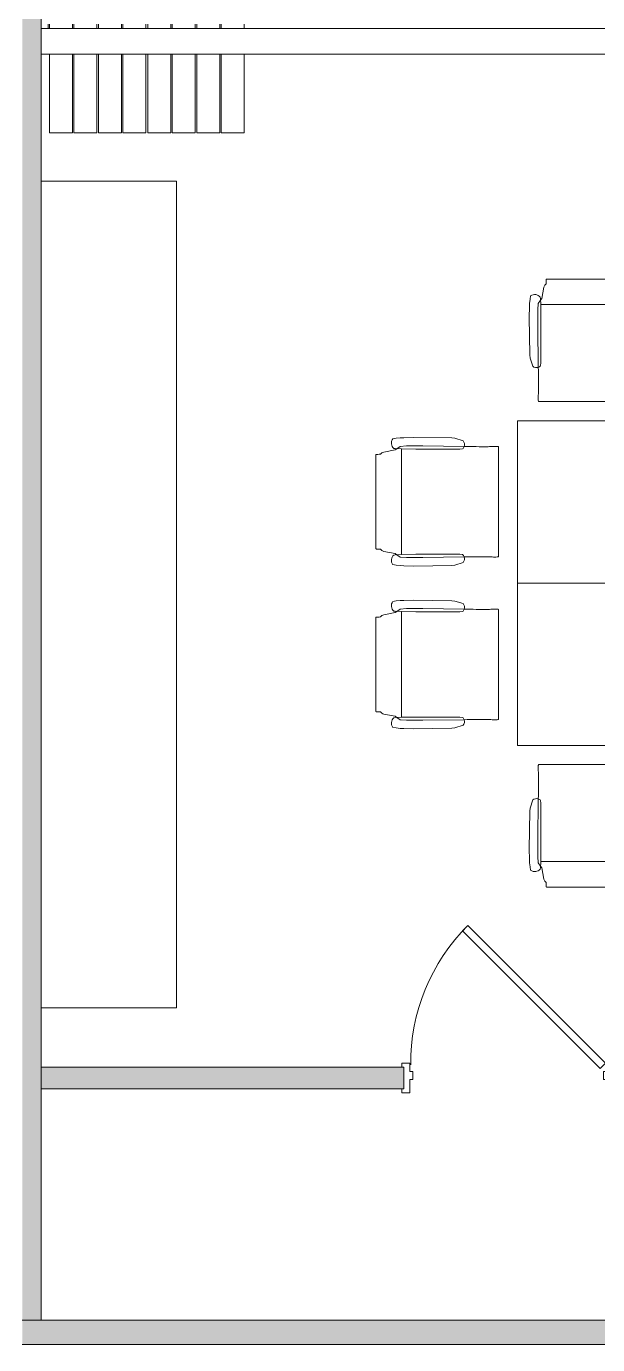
# Model space of a CAD drawing. Header units: inches. Extents: x 0 to 2535, y 0 to 2052.
# Drawn here: x 1130.3 to 1235.8, y 1301.3 to 1544.9 of the extents above; entities that cross this region are included whole.
import ezdxf

# ---------------------------------------------------------------- set-up
doc = ezdxf.new("R2010")
doc.units = ezdxf.units.IN
doc.header["$MEASUREMENT"] = 0
doc.linetypes.add('Dash', pattern=[0.25, 0.125, -0.125])
for name, color, linetype, lineweight in [('A-DETL', 90, 'Continuous', 9), ('A-DOOR', 31, 'Continuous', 13), ('A-WALL', 113, 'Continuous', 13), ('A-WALL-PATT', 111, 'Continuous', 13), ('I-FURN', 30, 'Continuous', 9), ('I-FURN-PNLS', 30, 'Continuous', 9), ('I-WALL', 2, 'Continuous', 13), ('Q-CASE', 31, 'Continuous', 9), ('Q-SPCQ', 91, 'Continuous', 9), ('Q-SPCQ-HDLN', 91, 'Continuous', 13)]:
    doc.layers.add(name, color=color, linetype=linetype, lineweight=lineweight)

# ---------------------------------------------------------------- blocks, each defined once
blk = doc.blocks.new('Door - Single - Solid Door-7504013-Level 07  POWER _ SIGNAL')
at = {"layer": 'A-DOOR', "lineweight": 9}
for p, q in [((-15.63, 2.66), (-14.13, 2.66)), ((-15.63, 1.91), (-15.63, 2.66)), ((-14.13, 2.66), (-14.13, 0.16)), ((22.12, 2.66), (23.62, 2.66)), ((22.12, 0.16), (22.12, 2.66)), ((23.62, 2.66), (23.62, 1.91)), ((-14.13, 0.16), (-13.63, 0.16)), ((-13.63, 0.16), (-13.63, -1.34)), ((21.62, 0.16), (22.12, 0.16)), ((21.62, -1.34), (21.62, 0.16)), ((-15.63, -2.84), (-15.63, -2.09)), ((-14.13, -1.34), (-14.13, -2.84)), ((-13.63, -1.34), (-14.13, -1.34)), ((22.12, -1.34), (21.62, -1.34)), ((22.12, -2.84), (22.12, -1.34)), ((23.62, -2.09), (23.62, -2.84)), ((-14.13, -2.84), (-15.63, -2.84)), ((23.62, -2.84), (22.12, -2.84))]:
    blk.add_line(p, q, dxfattribs=at)
at = {"layer": 'A-DOOR'}
for p, q in [((-13.03, -1.87), (-14.01, -2.84)), ((12.42, -27.32), (-13.03, -1.87)), ((-14.01, -2.84), (11.45, -28.29)), ((11.45, -28.29), (12.42, -27.32))]:
    blk.add_line(p, q, dxfattribs=at)
at = {"layer": 'A-DOOR', "lineweight": 9}
blk.add_arc((-14.01, -2.84), 36, 315, 0.5, dxfattribs=at)
blk = doc.blocks.new('W- Folding_Partition - Modernfold 942-7548642-Level 07  POWER _ SIGNAL')
at = {"layer": 'Q-SPCQ'}
for p, q in [((-50.75, 15.66), (-55, 15.66)), ((-55, 15.66), (-55, 1.12)), ((-50.75, 1.12), (-50.75, 15.66)), ((-46.25, 15.66), (-50.5, 15.66)), ((-50.5, 15.66), (-50.5, 1.12)), ((-46.25, 1.12), (-46.25, 15.66)), ((-41.67, 15.66), (-45.92, 15.66)), ((-45.92, 15.66), (-45.92, 1.12)), ((-41.67, 1.12), (-41.67, 15.66)), ((-37.17, 15.66), (-41.42, 15.66)), ((-41.42, 15.66), (-41.42, 1.12)), ((-37.17, 1.12), (-37.17, 15.66)), ((-32.58, 15.66), (-36.83, 15.66)), ((-36.83, 15.66), (-36.83, 1.12)), ((-32.58, 1.12), (-32.58, 15.66)), ((-28.08, 15.66), (-32.33, 15.66)), ((-32.33, 15.66), (-32.33, 1.12)), ((-28.08, 1.12), (-28.08, 15.66)), ((-23.5, 15.66), (-27.75, 15.66)), ((-27.75, 15.66), (-27.75, 1.12)), ((-23.5, 1.12), (-23.5, 15.66)), ((-19, 15.66), (-23.25, 15.66)), ((-23.25, 15.66), (-23.25, 1.12)), ((-19, 1.12), (-19, 15.66)), ((-332, 1.12), (-17.5, 1.12)), ((-17.5, 1.12), (-17.5, -3.63)), ((-17.5, -3.63), (-332, -3.63)), ((-55, -3.63), (-55, -4.38)), ((-50.75, -4.38), (-50.75, -3.63)), ((-50.5, -3.63), (-50.5, -4.38)), ((-46.25, -4.38), (-46.25, -3.63)), ((-45.92, -3.63), (-45.92, -4.38)), ((-41.67, -4.38), (-41.67, -3.63)), ((-41.42, -3.63), (-41.42, -4.38)), ((-37.17, -4.38), (-37.17, -3.63)), ((-36.83, -3.63), (-36.83, -4.38)), ((-32.58, -4.38), (-32.58, -3.63)), ((-32.33, -3.63), (-32.33, -4.38)), ((-28.08, -4.38), (-28.08, -3.63)), ((-27.75, -3.63), (-27.75, -4.38)), ((-23.5, -4.38), (-23.5, -3.63)), ((-23.25, -3.63), (-23.25, -4.38)), ((-19, -4.38), (-19, -3.63)), ((-18.75, -3.63), (-18.75, -4.38)), ((-17.5, -4.38), (-17.5, -3.63))]:
    blk.add_line(p, q, dxfattribs=at)
at = {"layer": 'Q-SPCQ-HDLN', "linetype": 'Dash', "lineweight": 9}
blk.add_line((-19, 1.12), (-330.75, 1.12), dxfattribs=at)
blk = doc.blocks.new('C-Counter Top - ADJ HEIGHT-7620474-Level 07  POWER _ SIGNAL')
at = {"layer": 'Q-CASE'}
for p, q in [((-47.26, 0), (-47.26, -25)), ((105.46, -25), (105.46, 0)), ((-47.26, -25), (105.46, -25))]:
    blk.add_line(p, q, dxfattribs=at)
blk = doc.blocks.new('F - CONF TABLE _4 RECTANGULAR-12 CHAIRS_ - F - CONF TABLE _4 RECTANGULAR-12 CHAIRS_-7550984-Level 07  POWER _ SIGNAL')
at = {"layer": 'I-FURN'}
for p, q in [((-37.25, 56.16), (-54.68, 56.16)), ((-55.14, 54.68), (-55.54, 52.61)), ((-54.99, 55.06), (-55.14, 54.68)), ((-54.74, 55.32), (-54.99, 55.06)), ((-57.77, 51.68), (-57.8, 51.03)), ((-57.7, 52.45), (-57.77, 51.68)), ((-57.59, 53.06), (-57.7, 52.45)), ((-56.18, 51.68), (-56.28, 50.52)), ((-55.77, 52.28), (-56.18, 51.68)), ((-55.79, 52.61), (-55.81, 52.84)), ((-55.73, 51.45), (-55.79, 52.61)), ((-55.54, 52.61), (-55.77, 52.28)), ((-55.68, 48.77), (-55.73, 51.45)), ((-55.73, 51.45), (-36.21, 51.45)), ((-57.8, 51.03), (-57.85, 49.17)), ((-57.85, 49.17), (-57.75, 42.17)), ((-56.28, 50.52), (-56.28, 47.52)), ((-55.68, 40.68), (-55.68, 48.77)), ((-56.28, 47.52), (-56.17, 39.85)), ((-57.75, 42.17), (-57.69, 41.58)), ((-57.69, 41.58), (-57.2, 40.08)), ((-55.74, 40.18), (-55.68, 40.68)), ((-56.14, 33.53), (-35.8, 33.53)), ((-81.68, 26.84), (-82.45, 26.77)), ((-81.03, 26.87), (-81.68, 26.84)), ((-79.17, 26.92), (-81.03, 26.87)), ((-72.17, 26.82), (-79.17, 26.92)), ((-71.58, 26.76), (-72.17, 26.82)), ((-82.61, 24.61), (-84.68, 24.21)), ((-82.45, 26.77), (-83.06, 26.66)), ((-82.84, 24.88), (-82.61, 24.86)), ((-82.61, 24.86), (-81.45, 24.79)), ((-82.28, 24.84), (-82.61, 24.61)), ((-81.68, 25.24), (-82.28, 24.84)), ((-80.52, 25.35), (-81.68, 25.24)), ((-81.45, 24.79), (-78.77, 24.75)), ((-81.45, 5.27), (-81.45, 24.79)), ((-77.52, 25.35), (-80.52, 25.35)), ((-78.77, 24.75), (-70.68, 24.75)), ((-69.85, 25.24), (-77.52, 25.35)), ((-70.08, 26.27), (-71.58, 26.76)), ((-70.68, 24.75), (-70.18, 24.81)), ((-63.53, 4.86), (-63.53, 25.2)), ((-86.16, 23.75), (-86.16, 6.32)), ((-85.06, 24.06), (-85.32, 23.8)), ((-84.92, 24.13), (-85.06, 24.06)), ((-84.68, 24.21), (-84.92, 24.13)), ((-85.32, 6.26), (-85.06, 6.01)), ((-85.06, 6.01), (-84.68, 5.86)), ((-84.68, 5.86), (-82.61, 5.46)), ((-82.61, 5.21), (-82.84, 5.19)), ((-82.61, 5.46), (-82.28, 5.23)), ((-81.45, 5.27), (-82.61, 5.21)), ((-82.28, 5.23), (-81.68, 4.82)), ((-78.77, 5.32), (-81.45, 5.27)), ((-70.68, 5.32), (-78.77, 5.32)), ((-70.18, 5.26), (-70.68, 5.32)), ((-83.06, 3.41), (-82.45, 3.3)), ((-82.45, 3.3), (-81.68, 3.23)), ((-81.68, 4.82), (-80.52, 4.72)), ((-81.68, 3.23), (-81.03, 3.2)), ((-81.03, 3.2), (-79.17, 3.15)), ((-80.52, 4.72), (-77.52, 4.72)), ((-79.17, 3.15), (-72.17, 3.25)), ((-77.52, 4.72), (-69.85, 4.83)), ((-72.17, 3.25), (-71.58, 3.31)), ((-71.58, 3.31), (-70.08, 3.8)), ((-83.06, -3.41), (-82.45, -3.3)), ((-82.45, -3.3), (-81.68, -3.23)), ((-82.28, -5.23), (-81.68, -4.82)), ((-81.68, -3.23), (-81.03, -3.2)), ((-81.68, -4.82), (-80.52, -4.72)), ((-81.03, -3.2), (-79.17, -3.15)), ((-80.52, -4.72), (-77.52, -4.72)), ((-79.17, -3.15), (-72.17, -3.25)), ((-77.52, -4.72), (-69.85, -4.83)), ((-72.17, -3.25), (-71.58, -3.31)), ((-71.58, -3.31), (-70.08, -3.8)), ((-63.53, -4.86), (-63.53, -25.2)), ((-86.16, -23.75), (-86.16, -6.32)), ((-85.32, -6.26), (-85.06, -6.01)), ((-85.06, -6.01), (-84.68, -5.86)), ((-84.68, -5.86), (-82.61, -5.46)), ((-82.61, -5.21), (-82.84, -5.19)), ((-81.45, -5.27), (-82.61, -5.21)), ((-82.61, -5.46), (-82.28, -5.23)), ((-78.77, -5.32), (-81.45, -5.27)), ((-81.45, -5.27), (-81.45, -24.79)), ((-70.68, -5.32), (-78.77, -5.32)), ((-70.18, -5.26), (-70.68, -5.32)), ((-85.06, -24.06), (-85.32, -23.8)), ((-84.92, -24.13), (-85.06, -24.06)), ((-84.68, -24.21), (-84.92, -24.13)), ((-82.61, -24.61), (-84.68, -24.21)), ((-82.45, -26.77), (-83.06, -26.66)), ((-82.84, -24.88), (-82.61, -24.86)), ((-82.28, -24.84), (-82.61, -24.61)), ((-82.61, -24.86), (-81.45, -24.79)), ((-81.68, -26.84), (-82.45, -26.77)), ((-81.68, -25.24), (-82.28, -24.84)), ((-80.52, -25.35), (-81.68, -25.24)), ((-81.45, -24.79), (-78.77, -24.75)), ((-77.52, -25.35), (-80.52, -25.35)), ((-78.77, -24.75), (-70.68, -24.75)), ((-69.85, -25.24), (-77.52, -25.35)), ((-71.58, -26.76), (-72.17, -26.82)), ((-70.08, -26.27), (-71.58, -26.76)), ((-70.68, -24.75), (-70.18, -24.81)), ((-81.03, -26.87), (-81.68, -26.84)), ((-79.17, -26.92), (-81.03, -26.87)), ((-72.17, -26.82), (-79.17, -26.92)), ((-56.14, -33.53), (-35.8, -33.53)), ((-57.69, -41.58), (-57.2, -40.08)), ((-56.28, -47.52), (-56.17, -39.85)), ((-55.74, -40.18), (-55.68, -40.68)), ((-55.68, -40.68), (-55.68, -48.77)), ((-57.85, -49.17), (-57.75, -42.17)), ((-57.75, -42.17), (-57.69, -41.58)), ((-56.28, -50.52), (-56.28, -47.52)), ((-57.8, -51.03), (-57.85, -49.17)), ((-57.77, -51.68), (-57.8, -51.03)), ((-56.18, -51.68), (-56.28, -50.52)), ((-55.68, -48.77), (-55.73, -51.45)), ((-57.7, -52.45), (-57.77, -51.68)), ((-57.59, -53.06), (-57.7, -52.45)), ((-55.77, -52.28), (-56.18, -51.68)), ((-55.79, -52.61), (-55.81, -52.84)), ((-55.73, -51.45), (-55.79, -52.61)), ((-55.54, -52.61), (-55.77, -52.28)), ((-55.73, -51.45), (-36.21, -51.45)), ((-55.14, -54.68), (-55.54, -52.61)), ((-54.99, -55.06), (-55.14, -54.68)), ((-54.74, -55.32), (-54.99, -55.06)), ((-37.25, -56.16), (-54.68, -56.16))]:
    blk.add_line(p, q, dxfattribs=at)
for centre, radius, start, end in [((-56.82, 51.99), 1.32, 40.065, 125.935), ((-56.48, 40.93), 1.12, 229.743, 286.0891), ((-56.4, 40.6), 0.781, 286.8466, 327.6782), ((-81.99, 25.89), 1.32, 144.065, 229.935), ((-70.6, 25.47), 0.781, 302.3218, 343.1534), ((-70.93, 25.55), 1.12, 343.9109, 40.257), ((-81.99, 4.18), 1.32, 130.065, 215.935), ((-70.6, 4.6), 0.781, 16.8466, 57.6782), ((-70.93, 4.52), 1.12, 319.743, 16.0891), ((-81.99, -4.18), 1.32, 144.065, 229.935), ((-70.6, -4.6), 0.781, 302.3218, 343.1534), ((-70.93, -4.52), 1.12, 343.9109, 40.257), ((-81.99, -25.89), 1.32, 130.065, 215.935), ((-70.6, -25.47), 0.781, 16.8466, 57.6782), ((-70.93, -25.55), 1.12, 319.743, 16.0891), ((-56.48, -40.93), 1.12, 73.9109, 130.257), ((-56.4, -40.6), 0.781, 32.3218, 73.1534), ((-56.82, -51.99), 1.32, 234.065, 319.935)]:
    blk.add_arc(centre, radius, start, end, dxfattribs=at)
for points, knots in [([(-54.68, 56.16), (-54.68, 56.16), (-54.69, 56.14), (-54.7, 56.09), (-54.71, 56.03), (-54.71, 55.94), (-54.72, 55.84), (-54.73, 55.69), (-54.73, 55.51), (-54.74, 55.37), (-54.74, 55.32)], [0, 0, 0, 0, 0.111111, 0.222222, 0.333333, 0.444444, 0.555556, 0.666667, 0.888889, 1, 1, 1, 1]), ([(-56.18, 34.47), (-56.18, 34.39), (-56.18, 34.23), (-56.18, 33.9), (-56.16, 33.6), (-56.14, 33.53), (-56.14, 33.53)], [0, 0, 0, 0, 0.181818, 0.363636, 0.727273, 1, 1, 1, 1]), ([(-63.53, 25.2), (-63.53, 25.21), (-63.53, 25.21), (-63.56, 25.22), (-63.62, 25.23), (-63.69, 25.23), (-63.77, 25.24), (-63.91, 25.25), (-64.14, 25.25), (-64.35, 25.25), (-64.47, 25.25)], [0, 0, 0, 0, 0.090909, 0.181818, 0.272727, 0.363636, 0.454545, 0.545455, 0.727273, 1, 1, 1, 1]), ([(-85.32, 23.8), (-85.51, 23.8), (-85.78, 23.79), (-86, 23.78), (-86.09, 23.77), (-86.14, 23.76), (-86.16, 23.75), (-86.16, 23.75)], [0, 0, 0, 0, 0.444444, 0.666667, 0.777778, 0.888889, 1, 1, 1, 1]), ([(-86.16, 6.32), (-86.16, 6.32), (-86.14, 6.31), (-86.09, 6.3), (-86.03, 6.29), (-85.94, 6.29), (-85.84, 6.28), (-85.69, 6.27), (-85.51, 6.27), (-85.37, 6.26), (-85.32, 6.26)], [0, 0, 0, 0, 0.111111, 0.222222, 0.333333, 0.444444, 0.555556, 0.666667, 0.888889, 1, 1, 1, 1]), ([(-64.47, 4.82), (-64.39, 4.82), (-64.23, 4.82), (-63.9, 4.82), (-63.6, 4.84), (-63.53, 4.86), (-63.53, 4.86)], [0, 0, 0, 0, 0.181818, 0.363636, 0.727273, 1, 1, 1, 1]), ([(-64.47, -4.82), (-64.35, -4.82), (-64.14, -4.82), (-63.91, -4.82), (-63.77, -4.83), (-63.69, -4.83), (-63.62, -4.84), (-63.56, -4.85), (-63.53, -4.86), (-63.53, -4.86), (-63.53, -4.86)], [-1, -1, -1, -1, -0.727273, -0.545455, -0.454545, -0.363636, -0.272727, -0.181818, -0.090909, 0, 0, 0, 0]), ([(-86.16, -6.32), (-86.16, -6.32), (-86.14, -6.31), (-86.09, -6.3), (-86, -6.29), (-85.78, -6.27), (-85.51, -6.27), (-85.32, -6.26)], [-1, -1, -1, -1, -0.888889, -0.777778, -0.666667, -0.444444, 0, 0, 0, 0]), ([(-85.32, -23.8), (-85.37, -23.8), (-85.51, -23.8), (-85.69, -23.8), (-85.84, -23.79), (-85.94, -23.78), (-86.03, -23.78), (-86.09, -23.77), (-86.14, -23.76), (-86.16, -23.75), (-86.16, -23.75)], [-1, -1, -1, -1, -0.888889, -0.666667, -0.555556, -0.444444, -0.333333, -0.222222, -0.111111, 0, 0, 0, 0]), ([(-63.53, -25.2), (-63.53, -25.21), (-63.6, -25.23), (-63.9, -25.25), (-64.23, -25.25), (-64.39, -25.25), (-64.47, -25.25)], [-1, -1, -1, -1, -0.727273, -0.363636, -0.181818, 0, 0, 0, 0]), ([(-56.18, -34.47), (-56.18, -34.35), (-56.18, -34.14), (-56.18, -33.91), (-56.17, -33.77), (-56.17, -33.69), (-56.16, -33.62), (-56.15, -33.56), (-56.14, -33.53), (-56.14, -33.53), (-56.14, -33.53)], [-1, -1, -1, -1, -0.727273, -0.545455, -0.454545, -0.363636, -0.272727, -0.181818, -0.090909, 0, 0, 0, 0]), ([(-54.68, -56.16), (-54.68, -56.16), (-54.69, -56.14), (-54.7, -56.09), (-54.71, -56), (-54.73, -55.78), (-54.73, -55.51), (-54.74, -55.32)], [-1, -1, -1, -1, -0.888889, -0.777778, -0.666667, -0.444444, 0, 0, 0, 0])]:
    blk.add_open_spline(points, degree=3, knots=knots, dxfattribs=at)
for points in [[(-56.17, 39.85), (-56.16, 39.12), (-56.15, 37.66), (-56.14, 36.18), (-56.13, 35.44)], [(-56.13, 35.44), (-56.14, 35.28), (-56.16, 34.96), (-56.17, 34.63), (-56.18, 34.47)], [(-65.44, 25.2), (-66.18, 25.2), (-67.66, 25.21), (-69.12, 25.23), (-69.85, 25.24)], [(-64.47, 25.25), (-64.63, 25.24), (-64.96, 25.23), (-65.28, 25.21), (-65.44, 25.2)], [(-69.85, 4.83), (-69.12, 4.84), (-67.66, 4.85), (-66.18, 4.86), (-65.44, 4.87)], [(-65.44, 4.87), (-65.28, 4.86), (-64.96, 4.84), (-64.63, 4.83), (-64.47, 4.82)], [(-69.85, -4.83), (-69.12, -4.84), (-67.66, -4.85), (-66.18, -4.86), (-65.44, -4.87)], [(-65.44, -4.87), (-65.28, -4.86), (-64.96, -4.84), (-64.63, -4.83), (-64.47, -4.82)], [(-65.44, -25.2), (-66.18, -25.2), (-67.66, -25.21), (-69.12, -25.23), (-69.85, -25.24)], [(-64.47, -25.25), (-64.63, -25.24), (-64.96, -25.23), (-65.28, -25.21), (-65.44, -25.2)], [(-56.13, -35.44), (-56.14, -35.28), (-56.16, -34.96), (-56.17, -34.63), (-56.18, -34.47)], [(-56.17, -39.85), (-56.16, -39.12), (-56.15, -37.66), (-56.14, -36.18), (-56.13, -35.44)]]:
    blk.add_open_spline(points, degree=3, dxfattribs=at)
at = {"layer": 'I-FURN-PNLS'}
for p, q in [((0, 30), (-60, 30)), ((-60, 30), (-60, 0)), ((0, 0), (-60, 0)), ((-60, 0), (-60, -30)), ((-60, 0), (0, 0)), ((-60, -30), (0, -30))]:
    blk.add_line(p, q, dxfattribs=at)

msp = doc.modelspace()

# ---------------------------------------------------------------- hatches: boundary and pattern name
at = {"layer": 'A-WALL-PATT', "lineweight": 9}
for points in [[(1133, 1305.78), (1133, 1757.5), (1129.5, 1757.5), (1129.5, 1305.78)], [(1354.64, 1301.28), (1408.78, 1301.28), (1408.78, 1305.78), (1129.5, 1305.78), (1129.5, 1301.28), (1350.82, 1301.28)]]:
    msp.add_hatch(color=7, dxfattribs=at).paths.add_polyline_path(points, flags=0)
h = msp.add_hatch(color=7, dxfattribs=at)
h.paths.add_polyline_path([(1267.5, 1348.53), (1429, 1348.53), (1429, 1352.53), (1238.5, 1352.53), (1238.5, 1348.53)], flags=0)
h.paths.add_polyline_path([(1133.07, 1348.53), (1200, 1348.53), (1200, 1352.53), (1133, 1352.53), (1133, 1348.53), (1133.07, 1348.53)], flags=0)

# ---------------------------------------------------------------- linework, layer by layer
at = {"layer": 'A-DETL'}
for p, q in [((1133, 1754), (1133, 1305.78)), ((1133, 1305.78), (2002.44, 1305.78))]:
    msp.add_line(p, q, dxfattribs=at)
at = {"layer": 'A-WALL'}
for p, q in [((1133, 1352.53), (1133, 1539.75)), ((1133, 1305.78), (1133, 1348.53)), ((1129.5, 1305.78), (1133, 1305.78))]:
    msp.add_line(p, q, dxfattribs=at)
at = {"layer": 'A-WALL', "color": 8, "lineweight": 20}
for p, q in [((1200, 1352.53), (1133, 1352.53)), ((1200, 1348.53), (1200, 1352.53)), ((1133, 1348.53), (1200, 1348.53)), ((1429, 1305.78), (1133, 1305.78)), ((1129.5, 1301.28), (1491.28, 1301.28))]:
    msp.add_line(p, q, dxfattribs=at)
at = {"layer": 'I-WALL', "lineweight": 9}
msp.add_line((1133, 1348.53), (1133, 1352.53), dxfattribs=at)

# ---------------------------------------------------------------- block references
at = {"layer": 'A-DOOR', "rotation": 180}
msp.add_blockref('Door - Single - Solid Door-7504013-Level 07  POWER _ SIGNAL', (1223.24, 1350.44), dxfattribs=at)
at = {"layer": 'I-FURN'}
msp.add_blockref('F - CONF TABLE _4 RECTANGULAR-12 CHAIRS_ - F - CONF TABLE _4 RECTANGULAR-12 CHAIRS_-7550984-Level 07  POWER _ SIGNAL', (1281, 1442), dxfattribs=at)
at = {"layer": 'Q-CASE', "rotation": 89.9999999999999}
msp.add_blockref('C-Counter Top - ADJ HEIGHT-7620474-Level 07  POWER _ SIGNAL', (1133, 1410.79), dxfattribs=at)
at = {"layer": 'Q-SPCQ', "rotation": 180}
msp.add_blockref('W- Folding_Partition - Modernfold 942-7548642-Level 07  POWER _ SIGNAL', (1115.5, 1540.88), dxfattribs=at)

doc.saveas('drawing.dxf')
